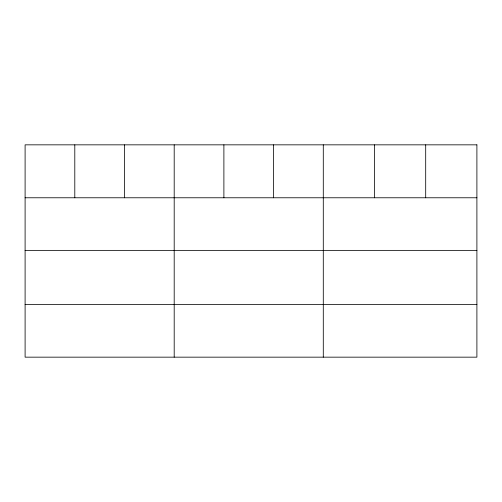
<?xml version="1.0" encoding="UTF-8"?>
<svg xmlns="http://www.w3.org/2000/svg" width="502" height="502" viewBox="0 0 502 502"><rect width="100%" height="100%" fill="white"/><g stroke="black" fill="none" stroke-linecap="round" stroke-linejoin="round"><path stroke-width="0.75" d="M25.1 197.775L476.9 197.775M25.1 250.372L476.9 250.372M25.1 304.563L476.9 304.563M425.696 144.84L425.696 197.775M374.492 144.84L374.492 197.775M323.288 144.84L323.288 357.16M273.59 144.84L273.59 197.775M223.892 144.84L223.892 197.775M174.194 144.84L174.194 357.16M124.496 144.84L124.496 197.775M74.798 144.84L74.798 197.775M476.9 144.84L25.1 144.84L25.1 357.16L476.9 357.16L476.9 144.84"/></g></svg>
